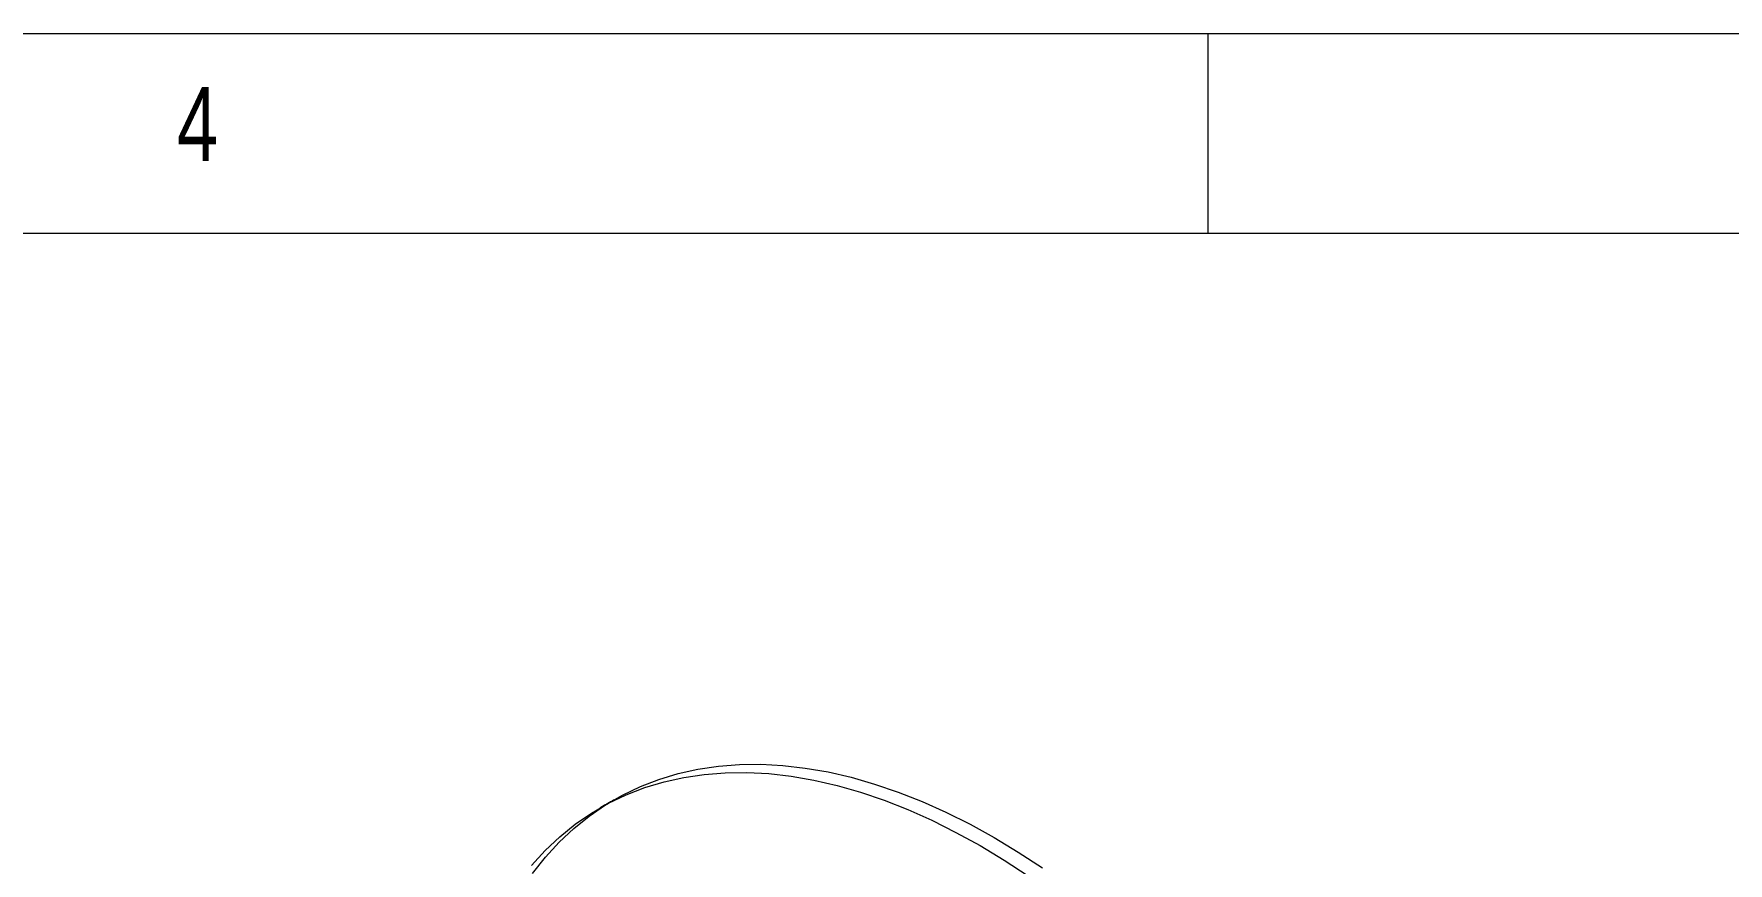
# Model space of a CAD drawing. Header units: millimetres. Extents: x 5 to 292, y 5 to 205.
# Drawn here: x 169.08 to 211.53, y 184.22 to 205 of the extents above; entities that cross this region are included whole.
import ezdxf

# ---------------------------------------------------------------- set-up
doc = ezdxf.new("R2010")
doc.units = ezdxf.units.MM
doc.styles.add('SLDTEXTSTYLE0', font='TXT', dxfattribs={"width": 0.75})

msp = doc.modelspace()

# ---------------------------------------------------------------- linework, layer by layer
at = {"color": 7, "linetype": 'Continuous', "lineweight": 0}
for p, q in [((292, 205), (5, 205)), ((198.5, 205), (198.5, 200)), ((287, 200), (10, 200))]:
    msp.add_line(p, q, dxfattribs=at)
at = {"color": 7, "linetype": 'Continuous', "lineweight": 15, "flags": 128}
for points in [[(181.548, 184.16), (181.892, 184.535), (182.259, 184.879), (182.646, 185.191), (183.054, 185.471), (183.481, 185.718), (183.927, 185.931), (184.391, 186.111), (184.872, 186.256), (185.369, 186.367), (185.881, 186.442), (186.407, 186.483), (186.946, 186.489), (187.496, 186.46), (188.057, 186.396), (188.628, 186.298), (189.207, 186.164), (189.793, 185.996), (190.385, 185.794), (190.982, 185.559), (191.583, 185.29), (192.186, 184.989), (192.79, 184.656), (193.394, 184.291), (193.998, 183.896)], [(181.58, 183.959), (181.902, 184.364), (182.246, 184.739), (182.612, 185.083), (183, 185.395), (183.407, 185.675), (183.835, 185.922), (184.281, 186.135), (184.745, 186.315), (185.226, 186.46), (185.723, 186.571), (186.235, 186.647), (186.76, 186.688), (187.299, 186.694), (187.849, 186.664), (188.411, 186.6), (188.981, 186.502), (189.56, 186.368), (190.146, 186.2), (190.738, 185.998), (191.336, 185.763), (191.936, 185.494), (192.539, 185.193), (193.144, 184.86), (193.748, 184.495), (194.351, 184.1)]]:
    msp.add_lwpolyline(points, dxfattribs=at)
at = {"color": 7, "linetype": 'Continuous', "lineweight": 15}
msp.add_open_spline([(183.619, 185.803), (183.266, 185.599)], degree=1, dxfattribs=at)

# ---------------------------------------------------------------- texts
at = {"color": 7, "linetype": 'Continuous', "lineweight": 0, "insert": (172.667, 203.668), "char_height": 1.852, "attachment_point": 1, "style": 'SLDTEXTSTYLE0'}
msp.add_mtext('4', dxfattribs=at)

doc.saveas('drawing.dxf')
